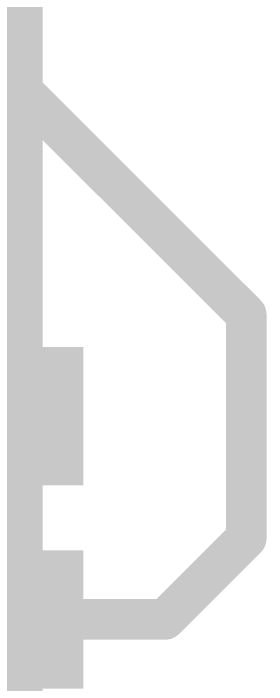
# Model space of a CAD drawing. Extents: x 0 to 108, y -13 to 32.
# Drawn here: x 16.454 to 18.034, y 18.008 to 22.202 of the extents above; entities that cross this region are included whole.
import ezdxf

# ---------------------------------------------------------------- set-up
doc = ezdxf.new("R2010")
doc.units = 0
for name, color, linetype in [('1', 12, 'CONTINUOUS'), ('16', 132, 'CONTINUOUS'), ('29', 253, 'CONTINUOUS'), ('31', 253, 'CONTINUOUS')]:
    doc.layers.add(name, color=color, linetype=linetype)

# ---------------------------------------------------------------- blocks, each defined once
blk = doc.blocks.new('RECT')
blk.add_solid([(-0.5, -0.5), (0.5, -0.5), (-0.5, 0.5), (0.5, 0.5)])

msp = doc.modelspace()

# ---------------------------------------------------------------- linework, layer by layer
at = {"layer": '1', "const_width": 0.254}
for points in [[(15.494, 22.733), (17.907, 20.32)], [(17.907, 20.32), (17.907, 18.923)], [(17.907, 18.923), (17.399, 18.415)], [(17.399, 18.415), (15.7734, 18.415)]]:
    msp.add_lwpolyline(points, dxfattribs=at)
at = {"layer": '1', "const_width": 0.127}
for points in [[(17.9705, 20.32, 1), (17.8435, 20.32)], [(17.8621, 20.2751, 1), (17.9519, 20.3649)], [(17.9519, 18.8781, 1), (17.8621, 18.9679)], [(17.8435, 18.923, 1), (17.9705, 18.923)], [(17.399, 18.3515, 1), (17.399, 18.4785)], [(17.3541, 18.4599, 1), (17.4439, 18.3701)]]:
    msp.add_lwpolyline(points, format="xyb", dxfattribs=at)
at = {"layer": '16', "const_width": 0.254}
msp.add_lwpolyline([(16.51, 14.732), (16.51, 29.21)], dxfattribs=at)

# ---------------------------------------------------------------- block references
at = {"layer": '1', "xscale": 0.6604, "yscale": 2.032, "rotation": 270}
for p in [(15.7734, 19.685), (15.7734, 18.415)]:
    msp.add_blockref('RECT', p, dxfattribs=at)
at = {"layer": '29', "xscale": 0.8636, "yscale": 2.2352, "rotation": 270}
for p in [(15.7734, 19.685), (15.7734, 18.415)]:
    msp.add_blockref('RECT', p, dxfattribs=at)
at = {"layer": '31', "xscale": 0.6604, "yscale": 2.032, "rotation": 270}
for p in [(15.7734, 19.685), (15.7734, 18.415)]:
    msp.add_blockref('RECT', p, dxfattribs=at)

doc.saveas('drawing.dxf')
